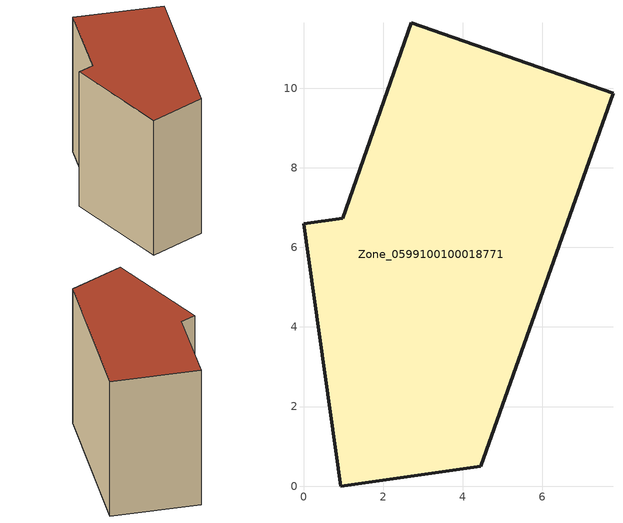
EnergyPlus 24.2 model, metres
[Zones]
Zone_0599100100018771
 floor ground (C_G): 2.7,11.64 7.78,9.88 4.45,0.5 0.94,0 0,6.59 0.99,6.73 z0
 wall outside (C_F): 0.94,0 4.45,0.5 7.78,9.88 2.7,11.64 0.99,6.73 0,6.59 0.94,0 z0:9.2
 roof outside (C_R): 7.78,9.88 2.7,11.64 0.99,6.73 0,6.59 0.94,0 4.45,0.5 z9.2
[BUILDING]
Pand.0599100100018771: North Axis=0; Terrain=City; Loads Convergence Tolerance Value=0.04; Temperature Convergence Tolerance Value=0.4; Solar Distribution=FullExterior; Maximum Number of Warmup Days=25; Minimum Number of Warmup Days=1
[Site:Location]
Rotterdam.The.Hague.AP_ZH_NLD Design_Conditions: Latitude=51.96; Longitude=4.45; Time Zone=1; Elevation=-4.5
[SITE:GROUNDTEMPERATURE:BUILDINGSURFACE]
18, 18, 18, 18, 18, 18, 18, 18, 18, 18, 18, 18
[MATERIAL] Thermal Absorptance=0.9; Solar Absorptance=0.7; Visible Absorptance=0.7
Name | Roughness | Thickness | Conductivity | Density | Specific Heat
G.TI.2015-2018 | MediumSmooth | 0.15 | 0.0428571 | 540 | 1210
F.TI.2015-2018 | Rough | 0.3 | 0.0666667 | 1920 | 840
R.TI.2015-2018 | MediumRough | 0.2 | 0.0333333 | 1500 | 1000
[CONSTRUCTION]
C_G: G.TI.2015-2018
C_F: F.TI.2015-2018
C_R: R.TI.2015-2018
[ZONE]
Zone_0599100100018771: Type=1; Multiplier=1; Ceiling Height=Autocalculate; Volume=Autocalculate; Floor Area=autocalculate; Part of Total Floor Area=Yes
[ZONEINFILTRATION:DESIGNFLOWRATE]
Infil_Zone_0599100100018771: Zone or ZoneList or Space or SpaceList=Zone_0599100100018771; Schedule=AlwaysOn; Design Flow Rate Calculation Method=Flow/Area; Flow Rate per Floor Area=0.0015; Constant Term Coefficient=1; Temperature Term Coefficient=0; Velocity Term Coefficient=0; Velocity Squared Term Coefficient=0
[HVACTEMPLATE:ZONE:IDEALLOADSAIRSYSTEM]
Zone_0599100100018771: Maximum Heating Supply Air Temperature=50; Minimum Cooling Supply Air Temperature=13; Maximum Heating Supply Air Humidity Ratio=0.0156; Minimum Cooling Supply Air Humidity Ratio=0.0077; Heating Limit=NoLimit; Cooling Limit=NoLimit; Dehumidification Control Type=ConstantSensibleHeatRatio; Cooling Sensible Heat Ratio=0.7; Dehumidification Setpoint=60; Humidification Control Type=None; Humidification Setpoint=30; Outdoor Air Method=None; Outdoor Air Flow Rate per Person=0.00944; Outdoor Air Flow Rate per Zone Floor Area=0; Outdoor Air Flow Rate per Zone=0; Demand Controlled Ventilation Type=None; Outdoor Air Economizer Type=NoEconomizer; Heat Recovery Type=None; Sensible Heat Recovery Effectiveness=0.7; Latent Heat Recovery Effectiveness=0.65
[ZONECONTROL:THERMOSTAT]
ThermostatControl_Zone_0599100100018771: Zone or ZoneList=Zone_0599100100018771; Control Type Schedule=DualSetpointControlType; Control 1=Thermostat_Zone_0599100100018771; Temperature Difference Between Cutout And Setpoint=0
[THERMOSTATSETPOINT:DUALSETPOINT]
Thermostat_Zone_0599100100018771: Heating Setpoint Temperature Schedule=HeatingSetpoint_Zone_0599100100018771; Cooling Setpoint Temperature Schedule=CoolingSetpoint_Zone_0599100100018771
[SCHEDULE:COMPACT]
HeatingSetpoint_Zone_0599100100018771: Through: 12/31, For: AllDays, Until: 24:00, 21
CoolingSetpoint_Zone_0599100100018771: Through: 12/31, For: AllDays, Until: 24:00, 24
DualSetpointControlType: Through: 12/31, For: AllDays, Until: 24:00, 4
AlwaysOn: Through: 12/31, For: AllDays, Until: 24:00, 1
